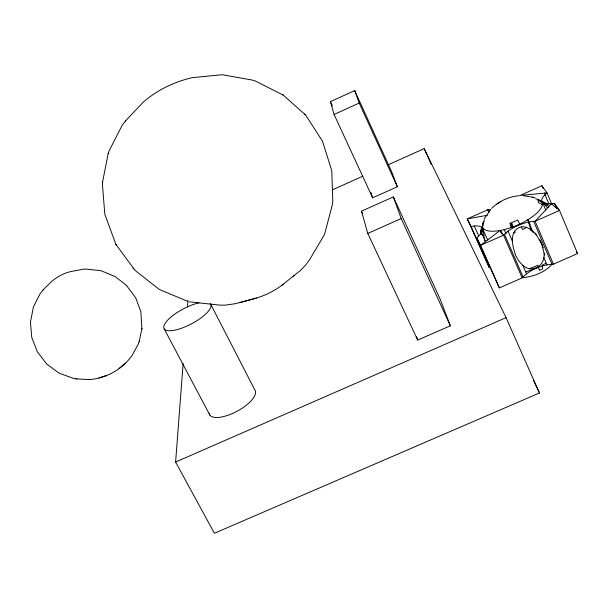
<?xml version="1.0" encoding="UTF-8"?>
<svg xmlns="http://www.w3.org/2000/svg" width="608" height="608" viewBox="0 0 608 608"><rect width="100%" height="100%" fill="white"/><g stroke="black" fill="none" stroke-linecap="round" stroke-linejoin="round"><path stroke-width="0.91" d="M481.118 234.513L481.148 229.064A35.872 12.768 -22.8 0 1 482.98 225.53M387.874 164.935L424.194 148.618L506.061 317.65L539.478 392.981L214.388 533.277L175.598 462.05L183.122 363.736M187.469 307.017L187.971 300.398M543.24 247.851L541.69 243.816L536.218 234.711C531.909 229.505 523.625 223.676 517.21 228.714C509.139 234.688 513.015 247.486 515.576 255.124C518.472 261.82 525.76 271.229 534.295 268.326C541.059 266.988 544.563 260.118 544.13 253.574M102.63 181.655L102.402 184.11L104.819 214.312L115.946 244.439L135.044 270.385L159.342 289.492L187.211 301.12M141.877 328.913L140.851 311.6L135.721 297.836L126.304 285.266M108.171 153.695L109.106 150.898L122.193 125.271L125.795 120.551M102.463 182.514L108.3 153.041M88.548 379.597C105.541 378.822 122.048 369.558 131.89 355.741L138.1 344.47L139.24 341.301M139.141 341.795L142.006 328.32M487.738 239.993L482.532 228.707L481.931 228.555L480.867 232.15A35.872 12.768 -22.8 0 0 481.43 233.647M482.509 226.594L483.732 222.46A29.344 10.29 -22.9 0 1 483.694 221.092L482.478 225.089M484.082 219.587L485.154 217.535M485.442 217.109L490.39 209.935M490.664 209.752L487.798 209.783L467.263 218.895L471.101 226.518L474.24 226.016A21.865 7.76 -23.7 0 1 481.696 232.932L476.794 237.827L499.388 287.896L522.166 277.894C530.123 269.481 541.918 264.693 553.409 264.184L577.6 253.566L559.527 210.452L554.466 203.353L547.261 203.908A22.207 7.775 -22 0 1 544.973 194.659L547.048 192.934L541.926 185.752L520.06 195.457L547.048 192.934L551.79 204.22M553.409 264.184L535.108 221.251L551.456 203.847L559.527 210.452L535.108 221.251L528.641 222.034A22.838 8.36 -22.7 0 0 508.052 231.139L503.576 235.182L480.578 245.351L476.794 237.827M551.327 265.134C544.403 272.186 534.652 276.199 524.932 277.362M125.18 121.205L143.602 101.817C157.388 89.992 174.542 81.708 192.227 77.657L222.262 74.723L252.297 80.066L255.216 80.948L283.336 95.144M43.495 289.56L40.212 293.542L33.41 306.934L30.423 322.232L31.783 337.501L37.369 351.857L46.77 364.086L59.128 373.175L74.305 378.678L89.026 379.62M491.667 208.377C499.054 201.111 508.904 196.574 519.247 195.73M43.069 289.986L50.966 282.082C56.491 277.096 63.3 273.425 70.52 271.616L84.702 268.979L100.867 270.674L115.163 276.549L126.707 285.585M125.339 363.181L118.978 368.585M189.263 301.796L219.648 305.117L225.044 305.178L235.585 303.658L254.934 298.482C264.67 295.784 273.889 291.209 281.99 285.182L300.261 270.613L305.748 265.004L309.54 259.798L324.49 234.574L332.394 204.653L332.804 201.392L331.786 170.81L322.574 141.322L305.816 115.277L282.766 94.65M281.99 285.182L283.267 284.179M293.269 276.427L294.53 275.454M526.65 227.278L525.586 227.977A35.872 12.768 -22.8 0 1 522.508 229.474L521.276 227.058M496.766 204.182L500.825 201.522M330.425 101.635L354.7 90.6L391.613 171.646L397.366 186.755L372.643 197.82L334.066 114.471L330.425 101.635L332.416 105.929M334.066 114.471L359.229 103.056L354.7 90.6M332.538 189.802L362.801 176.198M361.471 211.166L393.338 196.908L440.473 299.881L450.346 325.789L417.696 340.092L367.787 233.442L361.471 211.166L362.68 213.75M367.787 233.442L401.204 218.546L393.338 196.908M175.598 462.05L506.061 317.65M484.394 220.704A32.125 11.339 -22.9 0 0 511.191 227.521L513.106 226.837A32.125 11.339 -22.9 0 0 538.901 210.984A32.125 11.339 -22.9 0 0 537.328 199.211M528.884 268.82L529.424 268.637A35.576 13.543 -22.6 0 0 537.882 265.21L538.262 266.547M98.967 377.887L106.043 375.622M530.503 230.295L530.396 228.41L530.875 228.274L531.688 230.994M256.508 298.042L240.031 302.586M487.411 215.285L467.263 218.895L489.296 267.649L471.101 226.518M481.931 228.555L480.837 230.402L480.974 234.589M524.415 277.4L523.404 277.446M76.137 378.913L76.813 378.951M532.319 197.159L535.131 197.866M523.663 195.753L532.844 197.243M544.244 202.38L544.586 202.54A35.872 12.768 -22.8 0 1 547.109 204.904C538.24 201.195 544.365 200.366 546.926 205.405M541.827 202.16L537.905 200.131A29.344 10.29 -22.9 0 1 538.285 202.418L542.268 204.683M485.26 241.847L483.641 235.722A35.872 12.768 -22.8 0 1 481.901 234.316M304.555 114.023L305.231 114.623M543.871 202.935L542.61 201.742A35.872 12.768 -22.8 0 0 540.831 201.324M547.542 207.746L542.693 202.608M115.946 244.439L116.516 245.222M133 268.12L133.585 268.926M576.544 252.024L577.6 253.566M535.26 233.145L536.218 234.711M502.261 234.057L500.384 230.918L501.608 233.388M164.259 328.981L209.836 415.059M519.749 224.063L517.712 220.058A29.344 10.29 -22.9 0 1 511.655 222.589L513.106 226.837M533.33 380.16L539.478 392.981M488.976 212.283L487.798 209.783L488.551 211.516M539.813 239.788L541.69 243.816L544.517 255.01M401.204 218.546L450.346 325.789M474.24 226.016L478.77 235.98M359.229 103.056L397.366 186.755M424.194 148.618L426.892 154.683M427.667 156.416L431.14 164.221M499.388 287.896L480.578 245.351L500.072 230.47L503.576 235.182L522.166 277.894M481.696 232.932L485.078 240.616M504.435 234.156L522.994 276.83M508.052 231.139L512.392 241.148M522.933 265.453L526.536 273.76M504.161 229.36L506.054 233.708M530.032 224.732L527.835 219.587L530.396 228.41M528.641 222.034L533.231 232.765M543.81 257.473L546.942 264.799M533.626 221.251L551.92 264.138M547.261 203.908L548.705 207.343M542.534 202.441L545.809 210.208M554.466 203.353L556.654 208.559M541.926 185.752L543.035 188.374M544.874 192.744L545.604 194.492M544.973 194.659L548.948 204.28M514.596 231.184L515.067 232.575L513.996 232.963L513.798 232.362M512.149 227.187L510.781 222.908L509.907 223.212L511.191 227.521M371.009 192.668L372.643 197.82M416.579 336.558L417.696 340.092M482.851 228.889L484.074 235.965M535.678 198.892A32.125 11.339 -22.9 0 1 536.803 199.09M545.771 263.241A33.182 12.692 -22.6 0 1 542.199 265.24L542.663 268.774A28.994 11.18 -22.5 0 1 539.372 270.4L538.422 267.102L535.504 268.394A33.182 12.692 -22.6 0 1 525.593 271.844M209.19 413.432A25.817 9.956 -28.2 0 0 236.421 411.601A25.817 9.956 -28.2 0 0 254.676 389.637L210.353 303.536A26.372 8.504 -27.7 0 1 187.294 325.896A26.372 8.504 -27.7 0 1 164.494 324.467A26.372 8.504 -27.7 0 1 198.922 302.822"/></g></svg>
